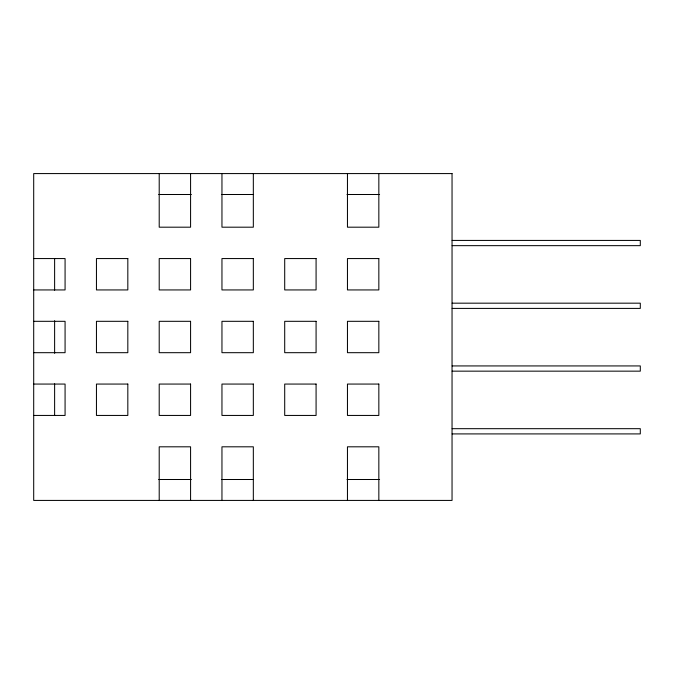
<?xml version="1.0" encoding="UTF-8"?>
<svg xmlns="http://www.w3.org/2000/svg" width="674" height="674" viewBox="0 0 674 674"><rect width="100%" height="100%" fill="white"/><g stroke="black" fill="none" stroke-linecap="round" stroke-linejoin="round"><path stroke-width="1.01" d="M158.735 194.5L191.34 194.5M221.839 194.5L253.39 194.5M346.992 194.5L379.597 194.5M452.153 240.424L640.3 240.424L640.3 245.656L452.153 245.656M33.7 258.563L65.075 258.563L65.075 289.938L33.7 289.938M452.153 303.174L640.3 303.174L640.3 308.406L452.153 308.406M33.7 321.313L65.075 321.313L65.075 352.687L33.7 352.687M452.153 365.931L640.3 365.931L640.3 371.155L452.153 371.155M33.7 384.062L65.075 384.062L65.075 415.437L33.7 415.437M452.153 428.681L640.3 428.681L640.3 433.913L452.153 433.913M158.735 479.5L191.34 479.5M221.839 479.5L253.39 479.5M346.992 479.5L379.597 479.5M378.839 173.58L378.839 227.189L347.455 227.189L347.455 173.58M378.839 500.42L378.839 446.811L347.455 446.811L347.455 500.42M253.331 173.58L253.331 227.189L221.957 227.189L221.957 173.58M253.331 500.42L253.331 446.811L221.957 446.811L221.957 500.42M190.582 173.58L190.582 227.189L159.207 227.189L159.207 173.58M190.582 500.42L190.582 446.811L159.207 446.811L159.207 500.42M54.619 258.563L54.619 290.199M54.619 320.698L54.619 353.302M54.619 383.801L54.619 415.437M452.043 173.58L33.7 173.58L33.7 500.42L452.043 500.42L452.043 173.58M127.824 258.563L96.449 258.563L96.449 289.938L127.824 289.938L127.824 258.563M190.582 258.563L159.207 258.563L159.207 289.938L190.582 289.938L190.582 258.563M253.331 258.563L221.957 258.563L221.957 289.938L253.331 289.938L253.331 258.563M316.081 258.563L284.706 258.563L284.706 289.938L316.081 289.938L316.081 258.563M378.839 258.563L347.455 258.563L347.455 289.938L378.839 289.938L378.839 258.563M127.824 321.313L96.449 321.313L96.449 352.687L127.824 352.687L127.824 321.313M190.582 321.313L159.207 321.313L159.207 352.687L190.582 352.687L190.582 321.313M253.331 321.313L221.957 321.313L221.957 352.687L253.331 352.687L253.331 321.313M316.081 321.313L284.706 321.313L284.706 352.687L316.081 352.687L316.081 321.313M378.839 321.313L347.455 321.313L347.455 352.687L378.839 352.687L378.839 321.313M127.824 384.062L96.449 384.062L96.449 415.437L127.824 415.437L127.824 384.062M190.582 384.062L159.207 384.062L159.207 415.437L190.582 415.437L190.582 384.062M253.331 384.062L221.957 384.062L221.957 415.437L253.331 415.437L253.331 384.062M316.081 384.062L284.706 384.062L284.706 415.437L316.081 415.437L316.081 384.062M378.839 384.062L347.455 384.062L347.455 415.437L378.839 415.437L378.839 384.062"/></g></svg>
